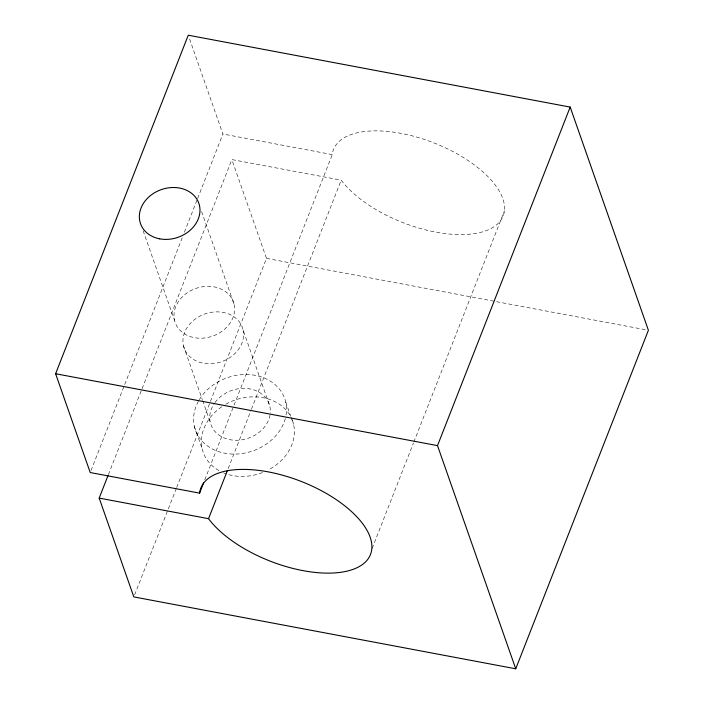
<?xml version="1.0" encoding="UTF-8"?>
<svg xmlns="http://www.w3.org/2000/svg" width="704" height="704" viewBox="0 0 704 704"><rect width="100%" height="100%" fill="white"/><g stroke="black" fill="none" stroke-linecap="round" stroke-linejoin="round"><path stroke-width="0.53" stroke-dasharray="3.52 2.64" d="M91.027 470.501L182.415 237.31M184.422 232.197L197.243 199.47M197.648 198.449L222.895 134.015L189.35 38.289M108.407 474.575L141.671 389.69M142.076 388.67L231.854 159.57L341.211 180.154A91.098 42.768 21.4 0 0 480.964 232.294A91.098 42.768 21.4 0 0 452.619 151.413A91.098 42.768 21.4 0 0 332.253 154.598L222.895 134.015M134.622 594.871L176.308 488.506M176.704 487.476L266.49 258.377L231.854 159.57M204.794 479.829L233.649 406.19M234.054 405.17L332.253 154.598M228.175 468.565L251.029 410.274M251.425 409.253L341.211 180.154M372.152 548.381L413.433 443.036M413.838 442.015L504.416 210.874M266.49 258.377L647.328 330.062M285.736 402.01L290.717 416.214M291.069 417.226L293.559 424.327M201.617 211.605L234.08 304.242A30.888 25.282 -19.3 0 1 194.348 337.656A30.888 25.282 -19.3 0 1 184.474 294.897A30.888 25.282 -19.3 0 1 234.08 304.242M243.038 329.798A30.888 25.282 -19.3 0 1 203.306 363.211A30.888 25.282 -19.3 0 1 193.424 320.452A30.888 25.282 -19.3 0 1 243.038 329.798L269.852 406.287M143.132 230.745L174.522 320.294M183.48 345.849L202.321 399.599M202.682 400.629L210.285 422.338M194.41 426.624L202.224 448.941M292.028 419.496A47.362 38.773 -19.3 0 1 268.162 470.008M262.522 472.551A47.362 38.773 -19.3 0 1 227.533 474.311M226.538 473.994A47.362 38.773 -19.3 0 1 223.634 472.912M218.856 470.58A47.362 38.773 -19.3 0 1 222.332 406.375M225.826 404.228A47.362 38.773 -19.3 0 1 289.74 414.946M214.975 402.538A30.888 25.282 -19.3 0 1 250.017 388.925A30.888 25.282 -19.3 0 1 270.31 412.949M270.063 414.885A30.888 25.282 -19.3 0 1 229.583 439.604A30.888 25.282 -19.3 0 1 214.359 403.401M199.294 399.696A47.362 38.773 -19.3 0 1 256.115 375.54A47.362 38.773 -19.3 0 1 285.604 417.428M285.34 418.475A47.362 38.773 -19.3 0 1 223.978 453.077A47.362 38.773 -19.3 0 1 198.766 400.585"/><path stroke-width="1.06" d="M99.185 498.098L208.542 518.681A91.098 42.768 21.4 0 0 348.295 570.83A91.098 42.768 21.4 0 0 319.95 489.949A91.098 42.768 21.4 0 0 199.584 493.126L90.226 472.542L55.598 373.736L188.267 35.2L570.178 107.087L648.402 330.264L515.733 668.8L133.822 596.913L99.185 498.098L108.002 475.596M199.584 493.126L203.588 482.9M208.542 518.681L227.374 470.615M515.733 668.8L437.51 445.623L570.178 107.087M55.598 373.736L437.51 445.623M159.72 238.841A30.888 25.282 -19.3 0 0 199.452 205.427A30.888 25.282 -19.3 0 0 149.838 196.09A30.888 25.282 -19.3 0 0 159.72 238.841"/></g></svg>
